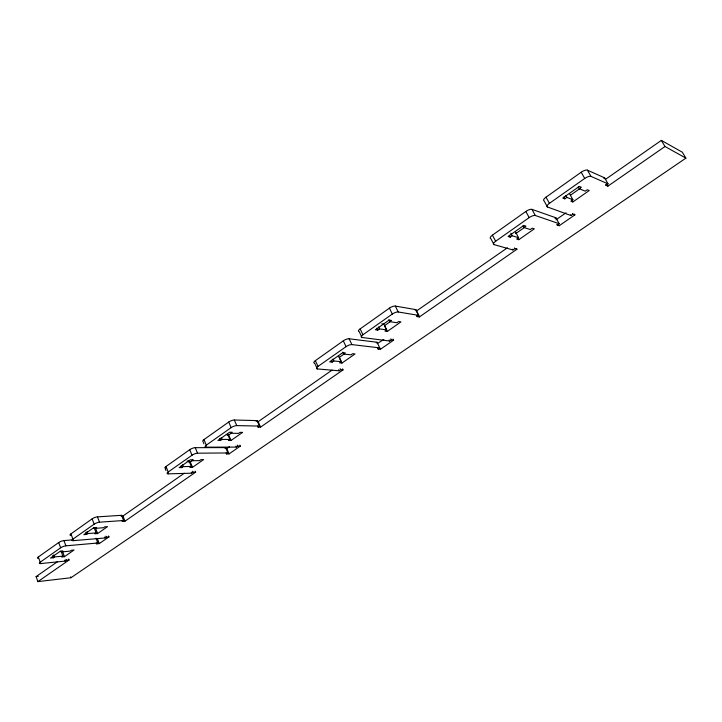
<?xml version="1.0" encoding="UTF-8"?>
<svg xmlns="http://www.w3.org/2000/svg" width="722" height="722" viewBox="0 0 722 722"><rect width="100%" height="100%" fill="white"/><g stroke="black" fill="none" stroke-linecap="round" stroke-linejoin="round"><path stroke-width="1.08" d="M38.555 558.404A3.926 1.047 -20.7 0 1 38.32 556.987L58.699 542.547A3.962 1.074 -20.9 0 1 63.951 540.588L71.911 539.921M71.045 535.408A3.98 1.092 -21.1 0 1 70.927 533.874L92.136 518.847A4.016 1.128 -21.3 0 1 97.461 516.871L121.549 515.309L123.579 520.508L122.325 521.383L121.946 520.409M165.744 468.388A4.151 1.236 -22.3 0 1 165.997 466.502L189.715 449.689A4.197 1.273 -22.7 0 1 195.247 447.676L225.652 447.604L227.935 452.956L226.537 453.921L226.103 452.92M203.162 441.548A4.224 1.3 -22.9 0 1 203.965 439.59L228.73 422.036A4.278 1.336 -23.3 0 1 234.334 420.014L257.104 420.601L259.505 426.07L258.034 427.09L257.592 426.061M314.44 363.139A4.467 1.462 -24.9 0 1 315.352 360.648L343.302 340.838A4.54 1.507 -25.4 0 1 349.123 338.78L377.037 342.255L380.413 349.295L393.607 340.17L393.093 339.114M361.298 336.019L359.204 331.642A4.585 1.534 -25.7 0 1 360.134 328.907L389.42 308.15A4.666 1.579 -26.3 0 1 395.322 306.083L415.935 309.639L418.796 315.388L417.072 316.588L416.531 315.514M417.072 316.588L419.338 316.967L516.943 249.243L514.858 248.648L512.963 249.965L493.992 244.596L490.779 238.531A4.973 1.715 -28.5 0 1 492.422 235.146L525.851 211.456A5.081 1.76 -29.2 0 1 531.988 209.371L555.904 217.782L559.171 223.712L557.213 225.065L556.806 224.325M557.213 225.065L559.189 225.733L574.892 214.876L572.961 214.172L570.985 215.535L547.447 206.979L544.054 200.824A5.153 1.787 -29.6 0 1 546.012 197.169L581.192 172.233A5.28 1.832 -30.3 0 1 587.41 170.148L604.594 177.829L608.068 183.893L605.993 185.328L605.559 184.57M68.707 559.036L69.068 559.992L66.361 560.263L65.179 561.084L40.685 563.575A3.935 1.029 -20.8 0 1 40.215 562.194L60.648 547.799A3.962 1.065 -21 0 1 65.91 545.832L97.822 542.998L95.999 538.224M108.598 535.941L108.968 536.897L106.314 537.123L105.096 537.962L73.256 540.661A3.98 1.083 -21.1 0 1 72.913 539.154L94.176 524.172A4.016 1.11 -21.4 0 1 99.51 522.187L123.579 520.508M195.211 471.177L195.626 472.179L193.036 472.251L191.673 473.199L168.199 473.849A4.151 1.218 -22.3 0 1 168.235 471.98L192.016 455.221A4.197 1.254 -22.7 0 1 197.548 453.19L227.935 452.956M239.875 445.122L240.309 446.124L237.8 446.124L236.383 447.108L206.113 447.171A4.233 1.282 -22.9 0 1 206.311 445.14L231.139 427.641A4.278 1.318 -23.3 0 1 236.753 425.61L259.505 426.07M342.553 368.843L343.04 369.899L340.649 369.691L339.051 370.801L317.31 368.924A4.476 1.444 -24.9 0 1 318.023 366.415L346.055 346.659A4.549 1.489 -25.4 0 1 351.885 344.593L379.745 347.887L378.102 349.024L377.597 347.968M393.607 340.17L391.324 339.872L389.663 341.028L361.993 337.481A4.594 1.516 -25.7 0 1 362.931 334.764L392.317 314.061A4.666 1.552 -26.3 0 1 398.228 311.985L418.796 315.388M493.992 244.596A4.982 1.697 -28.4 0 1 495.653 241.238L529.19 217.602A5.09 1.742 -29.1 0 1 535.336 215.499L559.171 223.712M547.447 206.979A5.162 1.769 -29.5 0 1 549.424 203.342L584.721 178.469A5.289 1.814 -30.2 0 1 590.948 176.367L608.068 183.893M62.904 556.13L61.722 556.96L64.475 556.689L74.041 550.02L71.288 550.272L70.088 551.112L61.758 551.888L62.967 551.048L60.161 551.301L50.567 558.052L53.374 557.772L54.565 556.942L62.904 556.13L61 550.985M95.349 528.323L96.604 527.439L93.824 527.647L83.833 534.668L86.613 534.442L87.858 533.576L96.125 532.917L94.131 527.701M191.258 466.439L189.877 467.405L192.512 467.351L203.622 459.598L200.996 459.643L199.597 460.618L191.646 460.735L193.045 459.752L190.373 459.797L179.2 467.639L181.89 467.585L183.28 466.611L191.258 466.439L189.02 461.033L187.025 461.06M229.885 439.454L228.441 440.465L231.031 440.474L242.619 432.388L240.047 432.352L238.585 433.371L230.778 433.281L232.24 432.252L229.605 432.216L217.945 440.411L220.589 440.429L222.042 439.409L229.885 439.454L227.529 433.967M342.751 352.137L343.654 354.06L345.306 352.896L342.842 352.634L329.692 361.875L332.183 362.11L333.808 360.973L341.181 361.686L338.51 355.991M388.869 319.711L389.817 321.66L391.55 320.451L389.158 320.081L375.377 329.764L377.786 330.107L379.501 328.907L386.649 329.918L383.842 324.133L381.794 323.835M523.973 227.511L525.95 226.13L523.82 225.435L508.107 236.482L510.264 237.132L512.214 235.769L518.613 237.709L516.672 239.063L518.784 239.695L534.334 228.847L532.258 228.17L530.3 229.542L523.973 227.511L523.035 225.778M579.261 188.722L581.336 187.26L579.324 186.429L562.781 198.054L564.83 198.848L566.878 197.404L572.916 199.759L570.885 201.185L572.871 201.952L589.233 190.545L587.275 189.733L585.217 191.168L579.261 188.722L578.268 186.962M188.514 461.981L190.274 461.954L193.045 460.013M226.961 434.987L228.684 435.005L231.347 433.137M344.529 353.726L339.331 357.372L341.993 363.049L355.043 353.951L352.625 353.69L350.982 354.836L343.654 354.06M389.961 321.85L384.51 325.676L387.308 331.434L400.972 321.895L398.643 321.534L396.919 322.743L389.817 321.66M515.571 233.711L524.686 227.313M570.389 195.256L580.353 188.261M96.125 532.917L94.88 533.784L97.614 533.567L107.56 526.627L104.843 526.825L103.589 527.701L93.806 528.504M341.181 361.686L339.557 362.814L341.993 363.049M386.649 329.918L384.952 331.1L387.308 331.434M120.764 515.86L121.549 515.309M256.102 421.305L257.104 420.601M415.177 310.162L415.935 309.639M603.818 178.37L604.594 177.829M605.289 179.498L661.352 140.393L682.353 152.225L685.9 158.136L70.982 577.735L37.905 581.607L36.1 576.607L57.345 561.788M121.63 516.095L122.957 516.013L184.263 473.244M257.375 421.666L258.16 421.684L332.102 370.097M416.197 311.182L507.358 247.827M224.867 448.145L225.652 447.604M376.216 342.824L377.037 342.255M555.047 218.378L555.904 217.782M225.679 448.57L226.78 448.561L229.37 446.765M383.851 339.412L377.272 343.627M555.931 219.831L566.057 212.791M37.905 581.607L69.068 559.992M122.325 521.383L124.987 521.194L195.626 472.179M258.034 427.09L260.543 427.135L343.04 369.899M605.993 185.328L607.879 186.15L664.998 146.512L685.9 158.136M96.252 542.881L96.613 543.837L97.822 542.998M96.613 543.837L99.266 543.603L108.968 536.897M226.537 453.921L229.054 453.894L240.309 446.124M36.1 576.607L38.302 576.355M60.729 551.725L62.57 551.554L64.475 556.689M378.102 349.024L380.413 349.295M661.352 140.393L664.998 146.512M606.796 184.254L607.879 186.15M587.41 170.148L590.948 176.367M581.192 172.233L584.721 178.469M569.514 193.676L572.916 199.759M571.418 199.353L572.871 201.952M565.895 195.653L566.878 197.404M574.477 214.136L574.892 214.876M563.846 197.088L564.83 198.848M572.546 213.423L572.961 214.172M570.57 214.795L570.985 215.535M546.012 197.169L549.424 203.342M558.368 224.262L559.189 225.733M531.988 209.371L535.336 215.499M525.851 211.456L529.19 217.602M515.382 231.708L518.613 237.709M517.864 237.989L518.784 239.695M510.824 233.17L512.214 235.769M516.546 248.503L516.943 249.243M509.344 235.408L510.264 237.132M514.461 247.908L514.858 248.648M512.566 249.225L512.963 249.965M492.422 235.146L495.653 241.238M416.486 311.227L419.338 316.967M395.322 306.083L398.228 311.985M389.42 308.15L392.317 314.061M390.81 338.808L391.324 339.872M389.149 339.963L389.663 341.028M378.563 326.958L379.501 328.907M376.848 328.167L377.786 330.107M360.134 328.907L362.931 334.764M361.469 336.38L361.993 337.481M349.123 338.78L351.885 344.593M343.302 340.838L346.055 346.659M340.152 368.635L340.649 369.691M338.564 369.745L339.051 370.801M332.914 359.051L333.808 360.973M331.29 360.197L332.183 362.11M315.352 360.648L318.023 366.415M314.819 363.527L315.153 364.249M315.478 364.971L315.812 365.684M316.146 366.406L316.642 367.48M316.805 367.841L317.31 368.924M258.16 421.684L260.543 427.135M234.334 420.014L236.753 425.61M228.73 422.036L231.139 427.641M237.367 445.122L237.8 446.124M235.95 446.097L236.383 447.108M228.684 435.005L231.031 440.474M226.78 448.561L229.054 453.894M221.257 437.568L222.042 439.409M219.804 438.579L220.589 440.429M203.965 439.59L206.311 445.14M205.68 446.124L206.113 447.171M203.306 442.415L203.893 443.804M195.247 447.676L197.548 453.19M189.715 449.689L192.016 455.221M190.274 461.954L192.512 467.351M192.621 471.249L193.036 472.251M191.258 472.197L191.673 473.199M182.531 464.787L183.28 466.611M181.141 465.762L181.89 467.585M165.997 466.502L168.235 471.98M167.784 472.82L168.199 473.849M165.41 469.228L165.97 470.591M122.957 516.013L124.987 521.194M105.954 536.157L106.314 537.123M97.461 516.871L99.51 522.187M104.735 537.006L105.096 537.962M92.136 518.847L94.176 524.172M95.62 528.369L97.614 533.567M97.326 538.522L99.266 543.603M87.055 531.473L87.858 533.576M85.819 532.349L86.613 534.442M70.927 533.874L72.913 539.154M72.886 539.668L73.256 540.661M63.951 540.588L65.91 545.832M66 559.306L66.361 560.263M58.699 542.547L60.648 547.799M64.827 560.128L65.179 561.084M70.639 576.824L70.982 577.735M53.798 554.866L54.565 556.942M52.607 555.705L53.374 557.772M38.32 556.987L40.215 562.194M40.333 562.6L40.685 563.575"/></g></svg>
